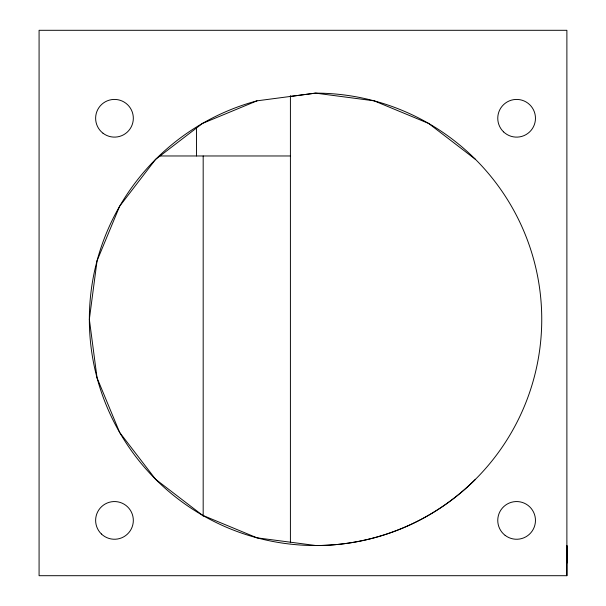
<?xml version="1.0" encoding="UTF-8"?>
<svg xmlns="http://www.w3.org/2000/svg" width="606" height="606" viewBox="0 0 606 606"><rect width="100%" height="100%" fill="white"/><g stroke="black" fill="none" stroke-linecap="round" stroke-linejoin="round"><path stroke-width="0.91" d="M566.883 575.7L566.883 30.3L39.079 30.3L39.079 575.7L566.883 575.7L566.89 545.536L566.883 563.133M257.005 100.838A226.205 226.205 0 0 0 142.266 464.734A226.205 226.205 0 0 0 520.554 414.936A226.205 226.205 0 0 0 315.544 93.135L257.005 100.838L202.449 123.442L155.598 159.386L119.647 206.237L97.051 260.792L89.347 319.332L97.051 377.879L119.647 432.434L155.598 479.285L202.449 515.229L257.005 537.833L315.968 545.536L315.544 545.536M290.41 96.437L315.544 93.127L374.091 100.831L428.624 123.435L475.468 159.378M159.726 155.969L290.41 155.969M311.787 545.536L319.324 545.529M290.41 95.634L290.41 542.703M203.177 155.969L203.177 516.229M196.518 127.692L196.518 155.969M475.475 479.285A226.106 226.106 0 0 1 315.544 545.521M103.005 133.222A18.847 18.847 0 0 0 133.168 120.73A18.847 18.847 0 0 0 107.262 100.854A18.847 18.847 0 0 0 103.005 133.222M503.586 131.896A18.847 18.847 0 0 0 534.931 122.738A18.847 18.847 0 0 0 511.328 100.179A18.847 18.847 0 0 0 503.586 131.896M101.407 533.984A18.847 18.847 0 0 0 132.775 524.94A18.847 18.847 0 0 0 109.262 502.291A18.847 18.847 0 0 0 101.407 533.984M505.139 535.363A18.847 18.847 0 0 0 535.303 522.864A18.847 18.847 0 0 0 509.404 502.988A18.847 18.847 0 0 0 505.139 535.363"/></g></svg>
